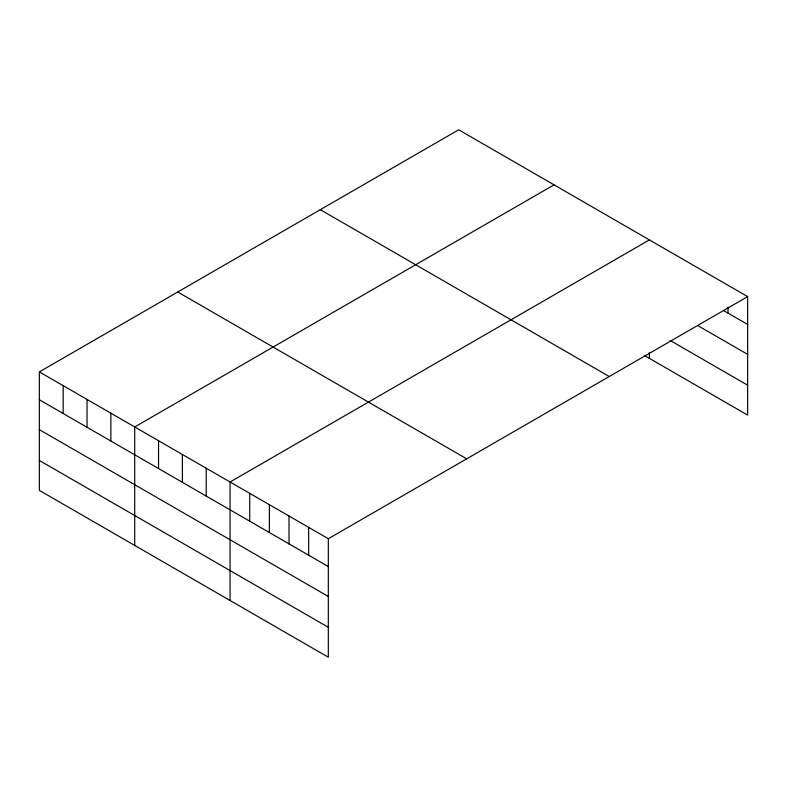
<?xml version="1.0" encoding="UTF-8"?>
<svg xmlns="http://www.w3.org/2000/svg" width="787" height="787" viewBox="0 0 787 787"><rect width="100%" height="100%" fill="white"/><g stroke="black" fill="none" stroke-linecap="round" stroke-linejoin="round"><path stroke-width="1.18" d="M39.35 371.897L328.317 538.721L328.317 657.204L39.35 490.38L39.35 371.897L458.683 129.796L747.65 296.62L747.65 415.103L644.219 355.39M554.048 184.847L134.705 426.947L134.705 545.43M649.403 239.897L230.07 481.998L230.07 600.481M328.317 538.721L747.65 296.62M723.863 310.737L747.65 324.47M698.01 325.72L747.65 354.376M670.081 340.417L747.65 385.197M320.309 209.686L609.266 376.52M177.734 291.997L466.691 458.831M39.35 399.737L328.317 566.571M39.35 429.653L328.317 596.487M39.35 460.464L328.317 627.298M728.005 307.068L728.005 313.128M649.403 352.635L649.403 358.38M308.661 527.379L308.661 555.228M289.016 516.036L289.016 543.886M269.361 504.693L269.361 532.543M249.715 493.351L249.715 521.191M206.224 468.235L206.224 496.085M182.387 454.473L182.387 482.323M158.551 440.71L158.551 468.56M110.869 413.185L110.869 441.035M87.032 399.422L87.032 427.272M63.186 385.66L63.186 413.5"/></g></svg>
